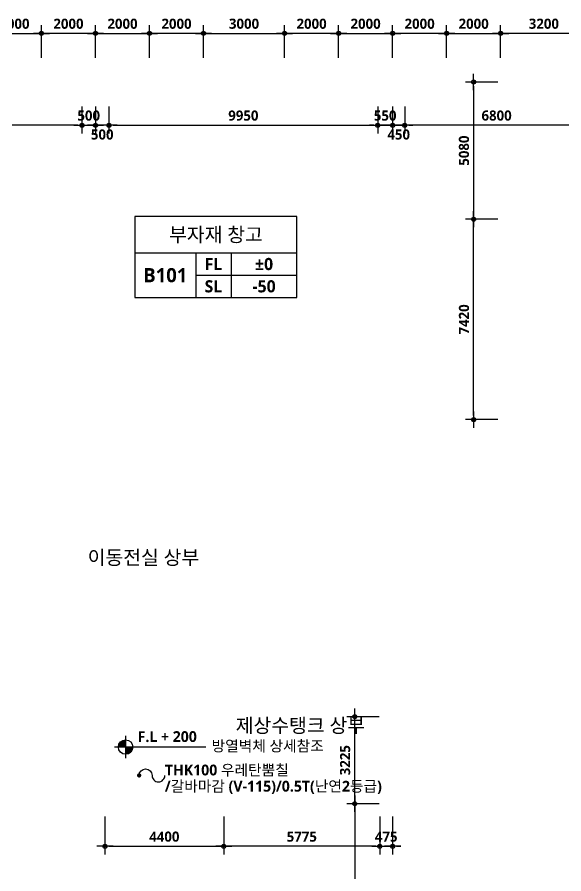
# Model space of a CAD drawing. Header units: millimetres. Extents: x -63924 to 190228206, y 0 to 456875599.
# Drawn here: x 48620 to 68860, y 181029 to 212753 of the extents above; entities that cross this region are included whole.
import ezdxf
from ezdxf.enums import TextEntityAlignment as Align

# ---------------------------------------------------------------- set-up
doc = ezdxf.new("R2010")
doc.units = ezdxf.units.MM
doc.header["$LTSCALE"] = 150
doc.header["$MEASUREMENT"] = 0
doc.header["$PDSIZE"] = -10
doc.layers.get('0').update_dxf_attribs({"linetype": 'CONTINUOUS'})
doc.layers.get('Defpoints').update_dxf_attribs({"color": 153, "linetype": 'CONTINUOUS'})
for name, color, linetype in [('A-ANNO-DIM', 4, 'CONTINUOUS'), ('A-ANNO-GRA1', 7, 'CONTINUOUS'), ('A-ANNO-LEAD', 4, 'CONTINUOUS'), ('A-ANNO-PONT', 7, 'CONTINUOUS'), ('A-ANNO-TEXT1', 7, 'CONTINUOUS'), ('A-ANNO-TEXT2', 3, 'CONTINUOUS')]:
    doc.layers.add(name, color=color, linetype=linetype)
doc.styles.add('2020음성 1차', font='')
doc.styles.add('SH_나눔', font='')
doc.styles.add('SH_대대리576', font='')
doc.styles.add('SH_진천_나눔', font='')
doc.styles.get('2020음성 1차').set_extended_font_data('NanumGothic', bold=True)
doc.styles.get('SH_나눔').set_extended_font_data('NanumGothic', bold=True)
doc.styles.get('SH_대대리576').set_extended_font_data('NanumGothic', bold=True)
doc.styles.get('SH_진천_나눔').set_extended_font_data('NanumGothic', bold=True)
doc.dimstyles.new('SHP300내부', dxfattribs={"dimscale": 150, "dimtxt": 2.5, "dimasz": 1, "dimexe": 2, "dimexo": 2, "dimgap": 1, "dimtad": 1, "dimdec": 0, "dimzin": 0, "dimdsep": 46, "dimtxsty": 'SH_대대리576', "dimblk": 'DIMDOT', "dimcen": 0.09, "dimclrd": 256, "dimclre": 256, "dimclrt": 3, "dimadec": 0, "dimazin": 1, "dimtfac": 1, "dimtdec": 0, "dimtix": 1, "dimtmove": 2, "dimatfit": 0, "dimldrblk": 'DIMDOT', "dimfxl": 1, "dimtolj": 1, "dimtzin": 0, "dimlwd": -1, "dimlwe": -1, "dimarcsym": 0})

# ---------------------------------------------------------------- blocks, each defined once
blk = doc.blocks.new('DIMDOT')
at = {"color": 0}
blk.add_line((-2, 0), (2, 0), dxfattribs=at)
for radius in [0.5, 0.25]:
    blk.add_circle((0, 0), radius, dxfattribs=at)
blk = doc.blocks.new('*D692')
at = {"layer": 'A-ANNO-DIM', "transparency": 16777216}
for p, q in [((66420, 205270), (65220, 205270)), ((65520, 198000), (65520, 205120)), ((66420, 197850), (65220, 197850))]:
    blk.add_line(p, q, dxfattribs=at)
at = {"layer": 'Defpoints', "color": 0, "transparency": 16777216}
for p in [(65520, 205270), (66720, 205270), (66720, 197850)]:
    blk.add_point(p, dxfattribs=at)
at = {"layer": 'A-ANNO-DIM', "linetype": 'ByBlock', "transparency": 16777216, "xscale": 150, "yscale": 150, "zscale": 150}
for p, rotation in [((65520, 205270), 89.99999999999994), ((65520, 197850), 269.9999999999999)]:
    blk.add_blockref('DIMDOT', p, dxfattribs=dict(at, rotation=rotation))
at = {"layer": 'A-ANNO-DIM', "color": 3, "transparency": 16777216, "insert": (65164, 201560), "char_height": 375, "attachment_point": 5, "rotation": 90, "style": 'SH_대대리576'}
blk.add_mtext('\\A1;7420', dxfattribs=at)
blk = doc.blocks.new('*D693')
at = {"layer": 'A-ANNO-DIM', "transparency": 16777216}
for p, q in [((66420, 210350), (65220, 210350)), ((65520, 210200), (65520, 205420)), ((66420, 205270), (65220, 205270))]:
    blk.add_line(p, q, dxfattribs=at)
at = {"layer": 'Defpoints', "color": 0, "transparency": 16777216}
for p in [(66720, 210350), (65520, 205270), (66720, 205270)]:
    blk.add_point(p, dxfattribs=at)
at = {"layer": 'A-ANNO-DIM', "linetype": 'ByBlock', "transparency": 16777216, "xscale": 150, "yscale": 150, "zscale": 150}
for p, rotation in [((65520, 210350), 90.00000000000007), ((65520, 205270), 270.0000000000001)]:
    blk.add_blockref('DIMDOT', p, dxfattribs=dict(at, rotation=rotation))
at = {"layer": 'A-ANNO-DIM', "color": 3, "transparency": 16777216, "insert": (65163, 207810), "char_height": 375, "attachment_point": 5, "rotation": 90, "style": 'SH_대대리576'}
blk.add_mtext('\\A1;5080', dxfattribs=at)
blk = doc.blocks.new('*D720')
at = {"layer": 'A-ANNO-DIM', "transparency": 16777216}
for p, q in [((62045, 183150), (62045, 181750)), ((62520, 183150), (62520, 181750)), ((61895, 182050), (61745, 182050)), ((62045, 182050), (62520, 182050)), ((62670, 182050), (62820, 182050))]:
    blk.add_line(p, q, dxfattribs=at)
at = {"layer": 'Defpoints', "color": 0, "transparency": 16777216}
for p in [(62045, 183450), (62520, 183450), (62520, 182050)]:
    blk.add_point(p, dxfattribs=at)
at = {"layer": 'A-ANNO-DIM', "linetype": 'ByBlock', "transparency": 16777216, "xscale": 150, "yscale": 150, "zscale": 150}
blk.add_blockref('DIMDOT', (62045, 182050), dxfattribs=at)
at = {"layer": 'A-ANNO-DIM', "linetype": 'ByBlock', "transparency": 16777216, "xscale": 150, "yscale": 150, "zscale": 150, "rotation": 180}
blk.add_blockref('DIMDOT', (62520, 182050), dxfattribs=at)
at = {"layer": 'A-ANNO-DIM', "color": 3, "transparency": 16777216, "insert": (62282, 182405), "char_height": 375, "attachment_point": 5, "style": '2020음성 1차'}
blk.add_mtext('\\A1;475', dxfattribs=at)
blk = doc.blocks.new('*D721')
at = {"layer": 'A-ANNO-DIM', "transparency": 16777216}
for p, q in [((62020, 186850), (60820, 186850)), ((61120, 183775), (61120, 186700)), ((62020, 183625), (60820, 183625))]:
    blk.add_line(p, q, dxfattribs=at)
at = {"layer": 'Defpoints', "color": 0, "transparency": 16777216}
for p in [(61120, 186850), (62320, 186850), (62320, 183625)]:
    blk.add_point(p, dxfattribs=at)
at = {"layer": 'A-ANNO-DIM', "linetype": 'ByBlock', "transparency": 16777216, "xscale": 150, "yscale": 150, "zscale": 150}
for p, rotation in [((61120, 186850), 90), ((61120, 183625), 270)]:
    blk.add_blockref('DIMDOT', p, dxfattribs=dict(at, rotation=rotation))
at = {"layer": 'A-ANNO-DIM', "color": 3, "transparency": 16777216, "insert": (60763, 185238), "char_height": 375, "attachment_point": 5, "rotation": 90, "style": '2020음성 1차'}
blk.add_mtext('\\A1;3225', dxfattribs=at)
blk = doc.blocks.new('*D722')
at = {"layer": 'A-ANNO-DIM', "transparency": 16777216}
for p, q in [((62020, 183625), (60820, 183625)), ((61120, 183475), (61120, 176000)), ((62020, 175850), (60820, 175850))]:
    blk.add_line(p, q, dxfattribs=at)
at = {"layer": 'Defpoints', "color": 0, "transparency": 16777216}
for p in [(62320, 183625), (61120, 175850), (62320, 175850)]:
    blk.add_point(p, dxfattribs=at)
at = {"layer": 'A-ANNO-DIM', "linetype": 'ByBlock', "transparency": 16777216, "xscale": 150, "yscale": 150, "zscale": 150}
for p, rotation in [((61120, 183625), 90), ((61120, 175850), 270)]:
    blk.add_blockref('DIMDOT', p, dxfattribs=dict(at, rotation=rotation))
at = {"layer": 'A-ANNO-DIM', "color": 3, "transparency": 16777216, "insert": (60765, 179738), "char_height": 375, "attachment_point": 5, "rotation": 90, "style": '2020음성 1차'}
blk.add_mtext('\\A1;7775', dxfattribs=at)
blk = doc.blocks.new('G$C9D92D8A7')
at = {"layer": 'A-ANNO-GRA1'}
for p, q in [((0, 11), (40, 11)), ((15, 11), (15, 0)), ((23.75, 11), (23.75, 0)), ((15, 5.5), (40, 5.5))]:
    blk.add_line(p, q, dxfattribs=at)
blk.add_lwpolyline([(0, 20), (0, 0), (40, 0), (40, 20)], close=True, dxfattribs=at)
at = {"style": '2020음성 1차'}
for tag, height, p in [('실명', 3.5, (20, 15.5)), ('마감레벨', 3, (31.875, 8.25)), ('실번호', 3.5, (7.5, 5.5)), ('구조레벨', 3, (31.875, 2.75))]:
    blk.add_attdef(tag, text='', height=height, dxfattribs=at).set_placement(p, align=Align.MIDDLE_CENTER)
at = {"layer": 'A-ANNO-TEXT1', "style": 'SH_나눔'}
for s, p in [('FL', (19.375, 8.25)), ('SL', (19.375, 2.75))]:
    blk.add_text(s, height=3, dxfattribs=at).set_placement(p, align=Align.MIDDLE)
blk = doc.blocks.new('*D1701')
at = {"layer": 'A-ANNO-DIM', "transparency": 16777216}
for p, q in [((40970, 209450), (40970, 208450)), ((51020, 209450), (51020, 208450)), ((50870, 208750), (41120, 208750))]:
    blk.add_line(p, q, dxfattribs=at)
at = {"layer": 'Defpoints', "color": 0, "transparency": 16777216}
for p in [(40970, 209750), (51020, 209750), (40970, 208750)]:
    blk.add_point(p, dxfattribs=at)
at = {"layer": 'A-ANNO-DIM', "linetype": 'ByBlock', "transparency": 16777216, "xscale": 150, "yscale": 150, "zscale": 150, "rotation": 180}
blk.add_blockref('DIMDOT', (40970, 208750), dxfattribs=at)
at = {"layer": 'A-ANNO-DIM', "linetype": 'ByBlock', "transparency": 16777216, "xscale": 150, "yscale": 150, "zscale": 150}
blk.add_blockref('DIMDOT', (51020, 208750), dxfattribs=at)
at = {"layer": 'A-ANNO-DIM', "color": 3, "transparency": 16777216, "insert": (45995, 209106), "char_height": 375, "attachment_point": 5, "style": 'SH_대대리576'}
blk.add_mtext('\\A1;10050', dxfattribs=at)
blk = doc.blocks.new('*D1702')
at = {"layer": 'A-ANNO-DIM', "transparency": 16777216}
for p, q in [((51020, 209450), (51020, 208450)), ((51520, 209450), (51520, 208450)), ((50870, 208750), (50720, 208750)), ((51020, 208750), (51520, 208750)), ((51670, 208750), (51820, 208750))]:
    blk.add_line(p, q, dxfattribs=at)
at = {"layer": 'Defpoints', "color": 0, "transparency": 16777216}
for p in [(51020, 209750), (51520, 209750), (51520, 208750)]:
    blk.add_point(p, dxfattribs=at)
at = {"layer": 'A-ANNO-DIM', "linetype": 'ByBlock', "transparency": 16777216, "xscale": 150, "yscale": 150, "zscale": 150}
blk.add_blockref('DIMDOT', (51020, 208750), dxfattribs=at)
at = {"layer": 'A-ANNO-DIM', "linetype": 'ByBlock', "transparency": 16777216, "xscale": 150, "yscale": 150, "zscale": 150, "rotation": 180}
blk.add_blockref('DIMDOT', (51520, 208750), dxfattribs=at)
at = {"layer": 'A-ANNO-DIM', "color": 3, "transparency": 16777216, "insert": (51270, 209106), "char_height": 375, "attachment_point": 5, "style": 'SH_대대리576'}
blk.add_mtext('\\A1;500', dxfattribs=at)
blk = doc.blocks.new('*D1703')
at = {"layer": 'A-ANNO-DIM', "transparency": 16777216}
for p, q in [((52020, 209450), (52020, 208450)), ((61970, 209450), (61970, 208450)), ((52170, 208750), (61820, 208750))]:
    blk.add_line(p, q, dxfattribs=at)
at = {"layer": 'Defpoints', "color": 0, "transparency": 16777216}
for p in [(52020, 209750), (61970, 209750), (61970, 208750)]:
    blk.add_point(p, dxfattribs=at)
at = {"layer": 'A-ANNO-DIM', "linetype": 'ByBlock', "transparency": 16777216, "xscale": 150, "yscale": 150, "zscale": 150, "rotation": 180}
blk.add_blockref('DIMDOT', (52020, 208750), dxfattribs=at)
at = {"layer": 'A-ANNO-DIM', "linetype": 'ByBlock', "transparency": 16777216, "xscale": 150, "yscale": 150, "zscale": 150}
blk.add_blockref('DIMDOT', (61970, 208750), dxfattribs=at)
at = {"layer": 'A-ANNO-DIM', "color": 3, "transparency": 16777216, "insert": (56995, 209107), "char_height": 375, "attachment_point": 5, "style": 'SH_대대리576'}
blk.add_mtext('\\A1;9950', dxfattribs=at)
blk = doc.blocks.new('*D1704')
at = {"layer": 'A-ANNO-DIM', "transparency": 16777216}
for p, q in [((51520, 209450), (51520, 208450)), ((52020, 209450), (52020, 208450)), ((51370, 208750), (51220, 208750)), ((52020, 208750), (51520, 208750)), ((52170, 208750), (52320, 208750))]:
    blk.add_line(p, q, dxfattribs=at)
at = {"layer": 'Defpoints', "color": 0, "transparency": 16777216}
for p in [(51520, 209750), (52020, 209750), (51520, 208750)]:
    blk.add_point(p, dxfattribs=at)
at = {"layer": 'A-ANNO-DIM', "linetype": 'ByBlock', "transparency": 16777216, "xscale": 150, "yscale": 150, "zscale": 150}
blk.add_blockref('DIMDOT', (51520, 208750), dxfattribs=at)
at = {"layer": 'A-ANNO-DIM', "linetype": 'ByBlock', "transparency": 16777216, "xscale": 150, "yscale": 150, "zscale": 150, "rotation": 180}
blk.add_blockref('DIMDOT', (52020, 208750), dxfattribs=at)
at = {"layer": 'A-ANNO-DIM', "color": 3, "transparency": 16777216, "insert": (51770, 208406), "char_height": 375, "attachment_point": 5, "style": 'SH_대대리576'}
blk.add_mtext('\\A1;500', dxfattribs=at)
blk = doc.blocks.new('*D1705')
at = {"layer": 'A-ANNO-DIM', "transparency": 16777216}
for p, q in [((61970, 209450), (61970, 208450)), ((62520, 209450), (62520, 208450)), ((61820, 208750), (61670, 208750)), ((62520, 208750), (61970, 208750)), ((62670, 208750), (62820, 208750))]:
    blk.add_line(p, q, dxfattribs=at)
at = {"layer": 'Defpoints', "color": 0, "transparency": 16777216}
for p in [(61970, 209750), (62520, 209750), (61970, 208750)]:
    blk.add_point(p, dxfattribs=at)
at = {"layer": 'A-ANNO-DIM', "linetype": 'ByBlock', "transparency": 16777216, "xscale": 150, "yscale": 150, "zscale": 150}
blk.add_blockref('DIMDOT', (61970, 208750), dxfattribs=at)
at = {"layer": 'A-ANNO-DIM', "linetype": 'ByBlock', "transparency": 16777216, "xscale": 150, "yscale": 150, "zscale": 150, "rotation": 180}
blk.add_blockref('DIMDOT', (62520, 208750), dxfattribs=at)
at = {"layer": 'A-ANNO-DIM', "color": 3, "transparency": 16777216, "insert": (62245, 209106), "char_height": 375, "attachment_point": 5, "style": 'SH_대대리576'}
blk.add_mtext('\\A1;550', dxfattribs=at)
blk = doc.blocks.new('*D1706')
at = {"layer": 'A-ANNO-DIM', "transparency": 16777216}
for p, q in [((62520, 209450), (62520, 208450)), ((62970, 209450), (62970, 208450)), ((62370, 208750), (62220, 208750)), ((62520, 208750), (62970, 208750)), ((63120, 208750), (63270, 208750))]:
    blk.add_line(p, q, dxfattribs=at)
at = {"layer": 'Defpoints', "color": 0, "transparency": 16777216}
for p in [(62520, 209750), (62970, 209750), (62970, 208750)]:
    blk.add_point(p, dxfattribs=at)
at = {"layer": 'A-ANNO-DIM', "linetype": 'ByBlock', "transparency": 16777216, "xscale": 150, "yscale": 150, "zscale": 150}
blk.add_blockref('DIMDOT', (62520, 208750), dxfattribs=at)
at = {"layer": 'A-ANNO-DIM', "linetype": 'ByBlock', "transparency": 16777216, "xscale": 150, "yscale": 150, "zscale": 150, "rotation": 180}
blk.add_blockref('DIMDOT', (62970, 208750), dxfattribs=at)
at = {"layer": 'A-ANNO-DIM', "color": 3, "transparency": 16777216, "insert": (62745, 208406), "char_height": 375, "attachment_point": 5, "style": 'SH_대대리576'}
blk.add_mtext('\\A1;450', dxfattribs=at)
blk = doc.blocks.new('*D1707')
at = {"layer": 'A-ANNO-DIM', "transparency": 16777216}
for p, q in [((62970, 209450), (62970, 208450)), ((69770, 209450), (69770, 208450)), ((69620, 208750), (63120, 208750))]:
    blk.add_line(p, q, dxfattribs=at)
at = {"layer": 'Defpoints', "color": 0, "transparency": 16777216}
for p in [(62970, 209750), (69770, 209750), (62970, 208750)]:
    blk.add_point(p, dxfattribs=at)
at = {"layer": 'A-ANNO-DIM', "linetype": 'ByBlock', "transparency": 16777216, "xscale": 150, "yscale": 150, "zscale": 150, "rotation": 180}
blk.add_blockref('DIMDOT', (62970, 208750), dxfattribs=at)
at = {"layer": 'A-ANNO-DIM', "linetype": 'ByBlock', "transparency": 16777216, "xscale": 150, "yscale": 150, "zscale": 150}
blk.add_blockref('DIMDOT', (69770, 208750), dxfattribs=at)
at = {"layer": 'A-ANNO-DIM', "color": 3, "transparency": 16777216, "insert": (66370, 209107), "char_height": 375, "attachment_point": 5, "style": 'SH_대대리576'}
blk.add_mtext('\\A1;6800', dxfattribs=at)
blk = doc.blocks.new('G$C5E36A61E')
at = {"layer": 'A-ANNO-PONT'}
for points in [[(1814, 2981, 0.4142136), (648, 1814), (1814, 1814)], [(1814, 648, 0.4142136), (2981, 1814), (1814, 1814)]]:
    blk.add_hatch(color=256, dxfattribs=at).paths.add_polyline_path(points)
for p, q in [((1814, 3629), (1814, 0)), ((14810, 1814), (0, 1814))]:
    blk.add_line(p, q, dxfattribs=at)
blk.add_circle((1814, 1814), 1166, dxfattribs=at)
blk = doc.blocks.new('*D1833')
at = {"layer": 'A-ANNO-DIM', "transparency": 16777216}
for p, q in [((56270, 183150), (56270, 181750)), ((62045, 183150), (62045, 181750)), ((61895, 182050), (56420, 182050))]:
    blk.add_line(p, q, dxfattribs=at)
at = {"layer": 'Defpoints', "color": 0, "transparency": 16777216}
for p in [(56270, 183450), (62045, 183450), (56270, 182050)]:
    blk.add_point(p, dxfattribs=at)
at = {"layer": 'A-ANNO-DIM', "linetype": 'ByBlock', "transparency": 16777216, "xscale": 150, "yscale": 150, "zscale": 150, "rotation": 180}
blk.add_blockref('DIMDOT', (56270, 182050), dxfattribs=at)
at = {"layer": 'A-ANNO-DIM', "linetype": 'ByBlock', "transparency": 16777216, "xscale": 150, "yscale": 150, "zscale": 150}
blk.add_blockref('DIMDOT', (62045, 182050), dxfattribs=at)
at = {"layer": 'A-ANNO-DIM', "color": 3, "transparency": 16777216, "insert": (59158, 182405), "char_height": 375, "attachment_point": 5, "style": '2020음성 1차'}
blk.add_mtext('\\A1;5775', dxfattribs=at)
blk = doc.blocks.new('*D1834')
at = {"layer": 'A-ANNO-DIM', "transparency": 16777216}
for p, q in [((51870, 183150), (51870, 181750)), ((56270, 183150), (56270, 181750)), ((52020, 182050), (56120, 182050))]:
    blk.add_line(p, q, dxfattribs=at)
at = {"layer": 'Defpoints', "color": 0, "transparency": 16777216}
for p in [(51870, 183450), (56270, 183450), (56270, 182050)]:
    blk.add_point(p, dxfattribs=at)
at = {"layer": 'A-ANNO-DIM', "linetype": 'ByBlock', "transparency": 16777216, "xscale": 150, "yscale": 150, "zscale": 150, "rotation": 180}
blk.add_blockref('DIMDOT', (51870, 182050), dxfattribs=at)
at = {"layer": 'A-ANNO-DIM', "linetype": 'ByBlock', "transparency": 16777216, "xscale": 150, "yscale": 150, "zscale": 150}
blk.add_blockref('DIMDOT', (56270, 182050), dxfattribs=at)
at = {"layer": 'A-ANNO-DIM', "color": 3, "transparency": 16777216, "insert": (54070, 182406), "char_height": 375, "attachment_point": 5, "style": '2020음성 1차'}
blk.add_mtext('\\A1;4400', dxfattribs=at)
blk = doc.blocks.new('*D2328')
at = {"layer": 'A-ANNO-DIM', "transparency": 16777216}
for p, q in [((47520, 211250), (47520, 212450)), ((49520, 211250), (49520, 212450)), ((47670, 212150), (49370, 212150))]:
    blk.add_line(p, q, dxfattribs=at)
at = {"layer": 'Defpoints', "color": 0, "transparency": 16777216}
for p in [(49520, 212150), (47520, 210950), (49520, 210950)]:
    blk.add_point(p, dxfattribs=at)
at = {"layer": 'A-ANNO-DIM', "linetype": 'ByBlock', "transparency": 16777216, "xscale": 150, "yscale": 150, "zscale": 150, "rotation": 180}
blk.add_blockref('DIMDOT', (47520, 212150), dxfattribs=at)
at = {"layer": 'A-ANNO-DIM', "linetype": 'ByBlock', "transparency": 16777216, "xscale": 150, "yscale": 150, "zscale": 150}
blk.add_blockref('DIMDOT', (49520, 212150), dxfattribs=at)
at = {"layer": 'A-ANNO-DIM', "color": 3, "transparency": 16777216, "insert": (48520, 212506), "char_height": 375, "attachment_point": 5, "style": 'SH_대대리576'}
blk.add_mtext('\\A1;2000', dxfattribs=at)
blk = doc.blocks.new('*D2329')
at = {"layer": 'A-ANNO-DIM', "transparency": 16777216}
for p, q in [((49520, 211250), (49520, 212450)), ((51520, 211250), (51520, 212450)), ((51370, 212150), (49670, 212150))]:
    blk.add_line(p, q, dxfattribs=at)
at = {"layer": 'Defpoints', "color": 0, "transparency": 16777216}
for p in [(49520, 212150), (49520, 210950), (51520, 210950)]:
    blk.add_point(p, dxfattribs=at)
at = {"layer": 'A-ANNO-DIM', "linetype": 'ByBlock', "transparency": 16777216, "xscale": 150, "yscale": 150, "zscale": 150, "rotation": 180}
blk.add_blockref('DIMDOT', (49520, 212150), dxfattribs=at)
at = {"layer": 'A-ANNO-DIM', "linetype": 'ByBlock', "transparency": 16777216, "xscale": 150, "yscale": 150, "zscale": 150}
blk.add_blockref('DIMDOT', (51520, 212150), dxfattribs=at)
at = {"layer": 'A-ANNO-DIM', "color": 3, "transparency": 16777216, "insert": (50520, 212506), "char_height": 375, "attachment_point": 5, "style": 'SH_대대리576'}
blk.add_mtext('\\A1;2000', dxfattribs=at)
blk = doc.blocks.new('*D2330')
at = {"layer": 'A-ANNO-DIM', "transparency": 16777216}
for p, q in [((51520, 211250), (51520, 212450)), ((53520, 211250), (53520, 212450)), ((51670, 212150), (53370, 212150))]:
    blk.add_line(p, q, dxfattribs=at)
at = {"layer": 'Defpoints', "color": 0, "transparency": 16777216}
for p in [(53520, 212150), (51520, 210950), (53520, 210950)]:
    blk.add_point(p, dxfattribs=at)
at = {"layer": 'A-ANNO-DIM', "linetype": 'ByBlock', "transparency": 16777216, "xscale": 150, "yscale": 150, "zscale": 150, "rotation": 180}
blk.add_blockref('DIMDOT', (51520, 212150), dxfattribs=at)
at = {"layer": 'A-ANNO-DIM', "linetype": 'ByBlock', "transparency": 16777216, "xscale": 150, "yscale": 150, "zscale": 150}
blk.add_blockref('DIMDOT', (53520, 212150), dxfattribs=at)
at = {"layer": 'A-ANNO-DIM', "color": 3, "transparency": 16777216, "insert": (52520, 212506), "char_height": 375, "attachment_point": 5, "style": 'SH_대대리576'}
blk.add_mtext('\\A1;2000', dxfattribs=at)
blk = doc.blocks.new('*D2331')
at = {"layer": 'A-ANNO-DIM', "transparency": 16777216}
for p, q in [((53520, 211250), (53520, 212450)), ((55520, 211250), (55520, 212450)), ((55370, 212150), (53670, 212150))]:
    blk.add_line(p, q, dxfattribs=at)
at = {"layer": 'Defpoints', "color": 0, "transparency": 16777216}
for p in [(53520, 212150), (53520, 210950), (55520, 210950)]:
    blk.add_point(p, dxfattribs=at)
at = {"layer": 'A-ANNO-DIM', "linetype": 'ByBlock', "transparency": 16777216, "xscale": 150, "yscale": 150, "zscale": 150, "rotation": 180}
blk.add_blockref('DIMDOT', (53520, 212150), dxfattribs=at)
at = {"layer": 'A-ANNO-DIM', "linetype": 'ByBlock', "transparency": 16777216, "xscale": 150, "yscale": 150, "zscale": 150}
blk.add_blockref('DIMDOT', (55520, 212150), dxfattribs=at)
at = {"layer": 'A-ANNO-DIM', "color": 3, "transparency": 16777216, "insert": (54520, 212506), "char_height": 375, "attachment_point": 5, "style": 'SH_대대리576'}
blk.add_mtext('\\A1;2000', dxfattribs=at)
blk = doc.blocks.new('*D2332')
at = {"layer": 'A-ANNO-DIM', "transparency": 16777216}
for p, q in [((55520, 211250), (55520, 212450)), ((58520, 211250), (58520, 212450)), ((55670, 212150), (58370, 212150))]:
    blk.add_line(p, q, dxfattribs=at)
at = {"layer": 'Defpoints', "color": 0, "transparency": 16777216}
for p in [(58520, 212150), (55520, 210950), (58520, 210950)]:
    blk.add_point(p, dxfattribs=at)
at = {"layer": 'A-ANNO-DIM', "linetype": 'ByBlock', "transparency": 16777216, "xscale": 150, "yscale": 150, "zscale": 150, "rotation": 180}
blk.add_blockref('DIMDOT', (55520, 212150), dxfattribs=at)
at = {"layer": 'A-ANNO-DIM', "linetype": 'ByBlock', "transparency": 16777216, "xscale": 150, "yscale": 150, "zscale": 150}
blk.add_blockref('DIMDOT', (58520, 212150), dxfattribs=at)
at = {"layer": 'A-ANNO-DIM', "color": 3, "transparency": 16777216, "insert": (57020, 212507), "char_height": 375, "attachment_point": 5, "style": 'SH_대대리576'}
blk.add_mtext('\\A1;3000', dxfattribs=at)
blk = doc.blocks.new('*D2333')
at = {"layer": 'A-ANNO-DIM', "transparency": 16777216}
for p, q in [((58520, 211250), (58520, 212450)), ((60520, 211250), (60520, 212450)), ((60370, 212150), (58670, 212150))]:
    blk.add_line(p, q, dxfattribs=at)
at = {"layer": 'Defpoints', "color": 0, "transparency": 16777216}
for p in [(58520, 212150), (58520, 210950), (60520, 210950)]:
    blk.add_point(p, dxfattribs=at)
at = {"layer": 'A-ANNO-DIM', "linetype": 'ByBlock', "transparency": 16777216, "xscale": 150, "yscale": 150, "zscale": 150, "rotation": 180}
blk.add_blockref('DIMDOT', (58520, 212150), dxfattribs=at)
at = {"layer": 'A-ANNO-DIM', "linetype": 'ByBlock', "transparency": 16777216, "xscale": 150, "yscale": 150, "zscale": 150}
blk.add_blockref('DIMDOT', (60520, 212150), dxfattribs=at)
at = {"layer": 'A-ANNO-DIM', "color": 3, "transparency": 16777216, "insert": (59520, 212506), "char_height": 375, "attachment_point": 5, "style": 'SH_대대리576'}
blk.add_mtext('\\A1;2000', dxfattribs=at)
blk = doc.blocks.new('*D2334')
at = {"layer": 'A-ANNO-DIM', "transparency": 16777216}
for p, q in [((60520, 211250), (60520, 212450)), ((62520, 211250), (62520, 212450)), ((60670, 212150), (62370, 212150))]:
    blk.add_line(p, q, dxfattribs=at)
at = {"layer": 'Defpoints', "color": 0, "transparency": 16777216}
for p in [(62520, 212150), (60520, 210950), (62520, 210950)]:
    blk.add_point(p, dxfattribs=at)
at = {"layer": 'A-ANNO-DIM', "linetype": 'ByBlock', "transparency": 16777216, "xscale": 150, "yscale": 150, "zscale": 150, "rotation": 180}
blk.add_blockref('DIMDOT', (60520, 212150), dxfattribs=at)
at = {"layer": 'A-ANNO-DIM', "linetype": 'ByBlock', "transparency": 16777216, "xscale": 150, "yscale": 150, "zscale": 150}
blk.add_blockref('DIMDOT', (62520, 212150), dxfattribs=at)
at = {"layer": 'A-ANNO-DIM', "color": 3, "transparency": 16777216, "insert": (61520, 212506), "char_height": 375, "attachment_point": 5, "style": 'SH_대대리576'}
blk.add_mtext('\\A1;2000', dxfattribs=at)
blk = doc.blocks.new('*D2335')
at = {"layer": 'A-ANNO-DIM', "transparency": 16777216}
for p, q in [((62520, 211250), (62520, 212450)), ((64520, 211250), (64520, 212450)), ((64370, 212150), (62670, 212150))]:
    blk.add_line(p, q, dxfattribs=at)
at = {"layer": 'Defpoints', "color": 0, "transparency": 16777216}
for p in [(62520, 212150), (62520, 210950), (64520, 210950)]:
    blk.add_point(p, dxfattribs=at)
at = {"layer": 'A-ANNO-DIM', "linetype": 'ByBlock', "transparency": 16777216, "xscale": 150, "yscale": 150, "zscale": 150, "rotation": 180}
blk.add_blockref('DIMDOT', (62520, 212150), dxfattribs=at)
at = {"layer": 'A-ANNO-DIM', "linetype": 'ByBlock', "transparency": 16777216, "xscale": 150, "yscale": 150, "zscale": 150}
blk.add_blockref('DIMDOT', (64520, 212150), dxfattribs=at)
at = {"layer": 'A-ANNO-DIM', "color": 3, "transparency": 16777216, "insert": (63520, 212506), "char_height": 375, "attachment_point": 5, "style": 'SH_대대리576'}
blk.add_mtext('\\A1;2000', dxfattribs=at)
blk = doc.blocks.new('*D2336')
at = {"layer": 'A-ANNO-DIM', "transparency": 16777216}
for p, q in [((64520, 211250), (64520, 212450)), ((66520, 211250), (66520, 212450)), ((64670, 212150), (66370, 212150))]:
    blk.add_line(p, q, dxfattribs=at)
at = {"layer": 'Defpoints', "color": 0, "transparency": 16777216}
for p in [(66520, 212150), (64520, 210950), (66520, 210950)]:
    blk.add_point(p, dxfattribs=at)
at = {"layer": 'A-ANNO-DIM', "linetype": 'ByBlock', "transparency": 16777216, "xscale": 150, "yscale": 150, "zscale": 150, "rotation": 180}
blk.add_blockref('DIMDOT', (64520, 212150), dxfattribs=at)
at = {"layer": 'A-ANNO-DIM', "linetype": 'ByBlock', "transparency": 16777216, "xscale": 150, "yscale": 150, "zscale": 150}
blk.add_blockref('DIMDOT', (66520, 212150), dxfattribs=at)
at = {"layer": 'A-ANNO-DIM', "color": 3, "transparency": 16777216, "insert": (65520, 212506), "char_height": 375, "attachment_point": 5, "style": 'SH_대대리576'}
blk.add_mtext('\\A1;2000', dxfattribs=at)
blk = doc.blocks.new('*D2337')
at = {"layer": 'A-ANNO-DIM', "transparency": 16777216}
for p, q in [((66520, 211250), (66520, 212450)), ((69720, 211250), (69720, 212450)), ((69570, 212150), (66670, 212150))]:
    blk.add_line(p, q, dxfattribs=at)
at = {"layer": 'Defpoints', "color": 0, "transparency": 16777216}
for p in [(66520, 212150), (66520, 210950), (69720, 210950)]:
    blk.add_point(p, dxfattribs=at)
at = {"layer": 'A-ANNO-DIM', "linetype": 'ByBlock', "transparency": 16777216, "xscale": 150, "yscale": 150, "zscale": 150, "rotation": 180}
blk.add_blockref('DIMDOT', (66520, 212150), dxfattribs=at)
at = {"layer": 'A-ANNO-DIM', "linetype": 'ByBlock', "transparency": 16777216, "xscale": 150, "yscale": 150, "zscale": 150}
blk.add_blockref('DIMDOT', (69720, 212150), dxfattribs=at)
at = {"layer": 'A-ANNO-DIM', "color": 3, "transparency": 16777216, "insert": (68120, 212507), "char_height": 375, "attachment_point": 5, "style": 'SH_대대리576'}
blk.add_mtext('\\A1;3200', dxfattribs=at)

msp = doc.modelspace()

# ---------------------------------------------------------------- linework, layer by layer
at = {"layer": 'A-ANNO-LEAD'}
for points, format in [([(55220, 186975, 0, 83.3, 0), (55220, 186725, 0, 0, 0), (55220, 185765.8, 0, 0, 0), (55820, 185765.8, 0, 0, 0)], "xyseb"), ([(53137.1, 184675, -1), (53613.3, 184675, 0.4142136), (53851.4, 184436.9, 0.4142136), (54089.5, 184675, 0.4142136)], "xyb")]:
    msp.add_lwpolyline(points, format=format, dxfattribs=at)
at = {"layer": 'A-ANNO-LEAD', "const_width": 79.4}
msp.add_lwpolyline([(53097.4, 184675, 1), (53176.8, 184675, 1)], format="xyb", close=True, dxfattribs=at)

# ---------------------------------------------------------------- block references
at = {"xscale": 0.2286236854138141, "yscale": 0.2286236854138141, "zscale": 0.2286236854138141}
msp.add_blockref('G$C5E36A61E', (52220, 185310.2), dxfattribs=at)
at = {"layer": 'A-ANNO-TEXT1'}
ref = msp.add_blockref('G$C9D92D8A7', (52980.5, 202373.5), dxfattribs=dict(at, xscale=150, yscale=150, zscale=150))
ref.add_attrib('실명', '부자재 창고', dxfattribs={"layer": 'A-ANNO-TEXT2', "height": 525, "style": '2020음성 1차'}).set_placement((55980.5, 204698.5), align=Align.MIDDLE_CENTER)
ref.add_attrib('실번호', 'B101', dxfattribs={"layer": 'A-ANNO-TEXT2', "height": 525, "style": '2020음성 1차'}).set_placement((54105.5, 203198.5), align=Align.MIDDLE_CENTER)
ref.add_attrib('마감레벨', '%%p0', dxfattribs={"height": 450, "style": '2020음성 1차'}).set_placement((57761.8, 203611), align=Align.MIDDLE_CENTER)
ref.add_attrib('구조레벨', '-50', dxfattribs={"height": 450, "style": '2020음성 1차'}).set_placement((57761.8, 202786), align=Align.MIDDLE_CENTER)

# ---------------------------------------------------------------- texts
at = {"layer": 'A-ANNO-TEXT1', "style": '2020음성 1차'}
for s, p in [('F.L + 200', (53081, 185912.4)), ('THK100 우레탄뿜칠', (54089.5, 184675)), ('/갈바마감 (V-115)/0.5T(난연2등급)', (54089.5, 184075))]:
    msp.add_text(s, height=400, dxfattribs=at).set_placement(p)
msp.add_text('방열벽체 상세참조', height=400, dxfattribs=at).set_placement((55820, 185765.8), align=Align.MIDDLE_LEFT)
at = {"layer": 'A-ANNO-TEXT2', "style": 'SH_진천_나눔'}
for s, p in [('이동전실 상부', (53295, 192750)), ('제상수탱크 상부', (59106.2, 186529.1))]:
    msp.add_text(s, height=525, dxfattribs=at).set_placement(p, align=Align.MIDDLE)

# ---------------------------------------------------------------- dimensions: what is measured, and where the dimension line sits
at = {"layer": 'A-ANNO-DIM'}
for base, p1, p2, angle, picture, middle in [((49520, 212150), (47520, 210950), (49520, 210950), 180, '*D2328', (48520, 212506.1)), ((49520, 212150), (51520, 210950), (49520, 210950), 0, '*D2329', (50520, 212506.1)), ((53520, 212150), (51520, 210950), (53520, 210950), 180, '*D2330', (52520, 212506.1)), ((53520, 212150), (55520, 210950), (53520, 210950), 0, '*D2331', (54520, 212506.1)), ((58520, 212150), (55520, 210950), (58520, 210950), 180, '*D2332', (57020, 212506.9)), ((58520, 212150), (60520, 210950), (58520, 210950), 0, '*D2333', (59520, 212506.1)), ((62520, 212150), (60520, 210950), (62520, 210950), 180, '*D2334', (61520, 212506.1)), ((62520, 212150), (64520, 210950), (62520, 210950), 0, '*D2335', (63520, 212506.1)), ((66520, 212150), (64520, 210950), (66520, 210950), 180, '*D2336', (65520, 212506.1)), ((66520, 212150), (69720, 210950), (66520, 210950), 0, '*D2337', (68120, 212506.9)), ((65520, 205270), (66720, 210350), (66720, 205270), 90, '*D693', (65163.1, 207810)), ((51520, 208750), (51020, 209750), (51520, 209750), 180, '*D1702', (51270, 209106.1)), ((61970, 208750), (52020, 209750), (61970, 209750), 180, '*D1703', (56995, 209106.9)), ((65520, 205270), (66720, 197850), (66720, 205270), 270, '*D692', (65163.9, 201560))]:
    dim = msp.add_linear_dim(base=base, p1=p1, p2=p2, angle=angle, dimstyle='SHP300내부', dxfattribs=at)
    dim.commit()
    dim.dimension.update_dxf_attribs({"geometry": picture, "text_midpoint": middle})
for base, p1, p2, picture, middle in [((40970, 208750), (51020, 209750), (40970, 209750), '*D1701', (45995, 209106.1)), ((61970, 208750), (62520, 209750), (61970, 209750), '*D1705', (62245, 209106.1)), ((62970, 208750), (69770, 209750), (62970, 209750), '*D1707', (66370, 209106.9))]:
    dim = msp.add_linear_dim(base=base, p1=p1, p2=p2, dimstyle='SHP300내부', dxfattribs=at)
    dim.commit()
    dim.dimension.update_dxf_attribs({"geometry": picture, "text_midpoint": middle})
dim = msp.add_linear_dim(base=(51520, 208750), p1=(52020, 209750), p2=(51520, 209750), dimstyle='SHP300내부', dxfattribs=at)
dim.commit()
dim.dimension.update_dxf_attribs({"geometry": '*D1704', "text_midpoint": (51770, 208406.1), "dimtype": 160})
dim = msp.add_linear_dim(base=(62970, 208750), p1=(62520, 209750), p2=(62970, 209750), angle=180, dimstyle='SHP300내부', dxfattribs=at)
dim.commit()
dim.dimension.update_dxf_attribs({"geometry": '*D1706', "text_midpoint": (62745, 208406.1), "dimtype": 160})
for base, p1, p2, angle, picture, middle in [((61120, 186850), (62320, 183625), (62320, 186850), 90, '*D721', (60763.1, 185237.5)), ((61120, 175850), (62320, 183625), (62320, 175850), 270, '*D722', (60765.5, 179737.5)), ((56270, 182050), (51870, 183450), (56270, 183450), 0, '*D1834', (54070, 182405.6)), ((56270, 182050), (62045, 183450), (56270, 183450), 180, '*D1833', (59157.5, 182404.5)), ((62520, 182050), (62045, 183450), (62520, 183450), 0, '*D720', (62282.5, 182404.5))]:
    dim = msp.add_linear_dim(base=base, p1=p1, p2=p2, angle=angle, dimstyle='SHP300내부', override={"dimtxsty": '2020음성 1차', "dimldrblk": 'DIMDOT'}, dxfattribs=at)
    dim.commit()
    dim.dimension.update_dxf_attribs({"geometry": picture, "text_midpoint": middle})

doc.saveas('drawing.dxf')
